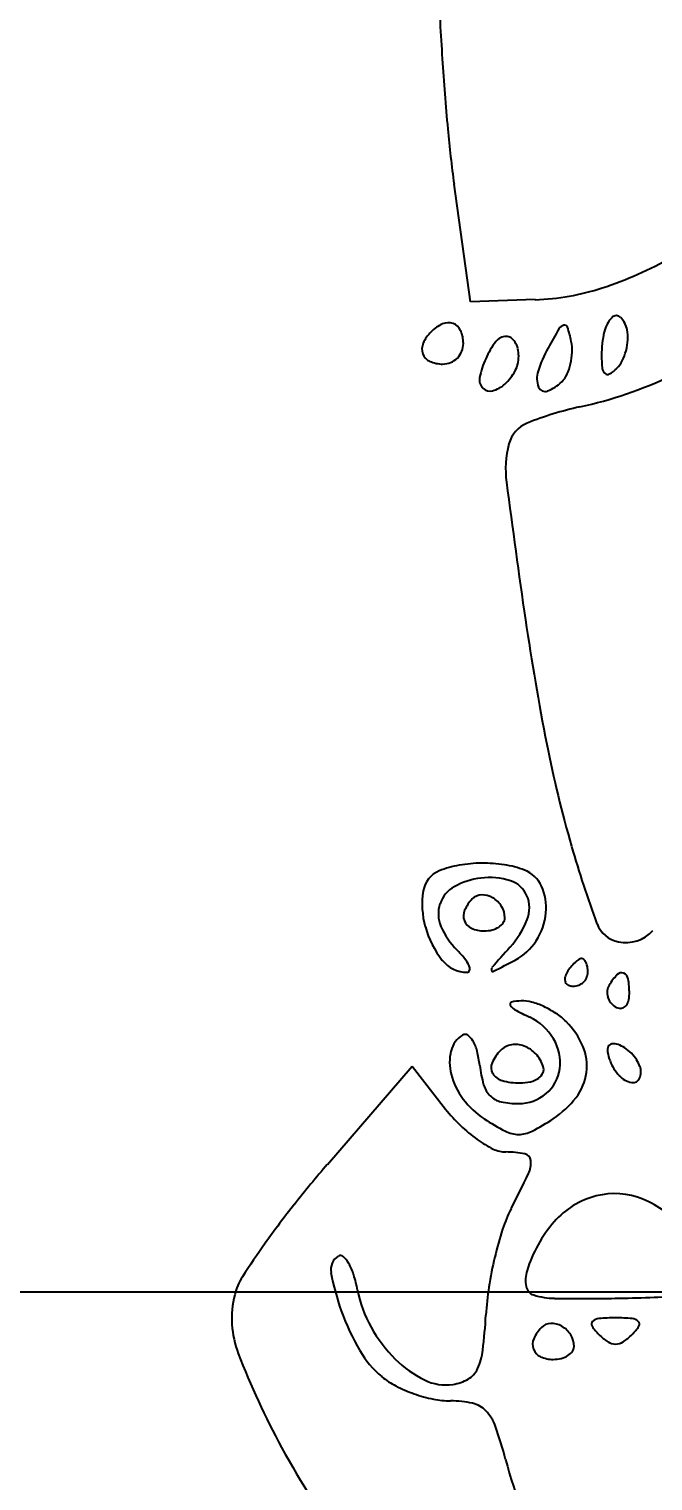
# Model space of a CAD drawing. Header units: millimetres. Extents: x 56222 to 3066687, y -650199 to -121287.
# Drawn here: x 140400.63 to 140401.193, y -185770.864 to -185769.552 of the extents above; entities that cross this region are included whole.
import ezdxf
from ezdxf import colors
from ezdxf.entities.mleader import LeaderData, LeaderLine
from ezdxf.math import Vec2, Vec3

# ---------------------------------------------------------------- set-up
doc = ezdxf.new("R2010")
doc.units = ezdxf.units.MM
doc.header["$MEASUREMENT"] = 0
doc.layers.add('$TD_AUDIT_GENERATED_(A0BDF17)', color=32, linetype='Continuous', lineweight=30)
doc.layers.add('Text', color=7, linetype='Continuous', lineweight=15)
doc.styles.add('style4', font='ARIALN.TTF')

msp = doc.modelspace()

# ---------------------------------------------------------------- linework, layer by layer
at = {"layer": '$TD_AUDIT_GENERATED_(A0BDF17)', "linetype": 'Continuous', "lineweight": 25, "ltscale": 2}
for p, q in [((140401.0284, -185769.7989), (140401.0137, -185769.6927)), ((140401.087, -185769.7969), (140401.0284, -185769.7989)), ((140400.8991, -185770.5783), (140400.9756, -185770.4895)), ((140400.9756, -185770.4895), (140401.006, -185770.5283))]:
    msp.add_line(p, q, dxfattribs=at)
for centre, radius, start, end in [((140403.781, -185769.3942), 2.7842, 182.4527, 183.8101), ((140403.664, -185769.402), 2.667, 183.8101, 185.1783), ((140402.0589, -185769.5474), 1.0553, 185.1783, 187.9126), ((140401.0396, -185769.4559), 0.3475, 288.0782, 299.4858), ((140401.0797, -185769.5787), 0.2184, 271.9217, 288.0782), ((140401.1752, -185769.8318), 0.0266, 135.1011, 167.7272), ((140401.1602, -185769.8168), 0.00545, 44.1523, 135.1011), ((140401.1482, -185769.8285), 0.0222, 11.4613, 44.1523), ((140401.0173, -185769.8504), 0.0346, 135.0021, 155.948), ((140401.0173, -185769.8504), 0.0346, 114.0563, 135.0022), ((140401.0085, -185769.8306), 0.0129, 70.3483, 114.0564), ((140401.0089, -185769.8294), 0.0116, 23.6789, 70.3483), ((140400.9931, -185769.8364), 0.0289, 0.0022, 23.6789), ((140401.6345, -185770.136), 0.612, 149.2802, 151.1411), ((140401.1148, -185769.8271), 0.00747, 105.9764, 149.2803), ((140401.1135, -185769.8226), 0.00276, 17.0336, 105.9763), ((140400.9781, -185769.8641), 0.1444, 11.7944, 17.0338), ((140401.0404, -185769.5054), 0.3981, 282.6165, 307.7449), ((140401.2461, -185769.8472), 0.0992, 167.7273, 180.0021), ((140401.1356, -185769.831), 0.035, 356.473, 11.4613), ((140400.9975, -185769.8416), 0.0129, 155.9478, 199.656), ((140401.0034, -185769.8364), 0.0186, 337.378, 0.0021), ((140401.1155, -185769.8835), 0.0805, 142.7887, 155.6144), ((140401.0608, -185769.8419), 0.0118, 90.0022, 142.7887), ((140401.0608, -185769.8374), 0.00723, 53.9584, 90.0021), ((140401.0569, -185769.8427), 0.0139, 31.7896, 53.9583), ((140401.0516, -185769.846), 0.0202, 13.7547, 31.7896), ((140401.2018, -185769.8975), 0.1179, 151.1411, 162.2677), ((140401.0788, -185769.8431), 0.0416, 358.112, 11.7945), ((140401.1209, -185769.8301), 0.0498, 344.9543, 356.4729), ((140400.9963, -185769.842), 0.0116, 199.656, 246.3254), ((140401.0033, -185769.8262), 0.0289, 246.3254, 270.0021), ((140401.0033, -185769.8365), 0.0186, 270.0022, 292.6263), ((140401.0032, -185769.8363), 0.0189, 292.6262, 315.0021), ((140401.0032, -185769.8363), 0.0189, 315.0021, 337.3781), ((140401.1146, -185769.8831), 0.0795, 155.6143, 168.5001), ((140401.0431, -185769.8481), 0.0289, 332.6118, 0.0021), ((140401.043, -185769.8481), 0.029, 0.0021, 13.7546), ((140401.0669, -185769.8427), 0.0534, 346.7729, 358.1121), ((140401.2602, -185769.8472), 0.1133, 180.0022, 185.9071), ((140401.1419, -185769.8402), 0.0265, 315.0021, 333.1964), ((140401.1231, -185769.8307), 0.0475, 333.1965, 344.9542), ((140401.0472, -185769.8693), 0.0107, 168.5001, 225.0022), ((140401.0321, -185769.8424), 0.0412, 311.6357, 332.6118), ((140401.1097, -185769.868), 0.0212, 162.2676, 201.877), ((140401.0938, -185769.8542), 0.0241, 315.0022, 334.9763), ((140401.0715, -185769.8438), 0.0487, 334.9762, 346.7729), ((140401.1548, -185769.8581), 0.00735, 185.9071, 229.3396), ((140401.1523, -185769.861), 0.00351, 229.3396, 301.5566), ((140401.1359, -185769.8343), 0.0349, 301.5566, 315.0022), ((140401.0461, -185769.8704), 0.00912, 225.0022, 285.0984), ((140401.0413, -185769.8528), 0.0274, 285.0984, 311.6356), ((140401.0958, -185769.8736), 0.00625, 201.877, 290.2164), ((140401.0857, -185769.846), 0.0356, 290.2164, 315.0022), ((140401.1968, -185770.2041), 0.318, 102.6166, 111.6211), ((140401.0898, -185769.9341), 0.0275, 111.6212, 165.6455), ((140401.1521, -185769.9501), 0.0919, 165.6455, 187.3904), ((140409.0725, -185768.9228), 8.0786, 187.39041, 188.28032), ((140403.3303, -185769.7584), 2.2759, 188.2802, 191.152), ((140402.1783, -185769.9855), 1.1017, 191.152, 196.0931), ((140402.0746, -185770.0155), 0.9938, 196.0931, 200.3344), ((140401.0089, -185770.3348), 0.0234, 111.9766, 171.093), ((140401.0337, -185770.3962), 0.0896, 99.9203, 111.9766), ((140401.0398, -185770.4309), 0.1248, 90.5158, 99.9203), ((140401.0398, -185770.4308), 0.1247, 81.1075, 90.5157), ((140401.0453, -185770.3957), 0.0892, 69.0085, 81.1075), ((140401.0672, -185770.3384), 0.0279, 24.5049, 69.0086), ((140401.0452, -185770.3834), 0.0642, 96.5839, 119.284), ((140401.0453, -185770.3846), 0.0655, 72.9717, 96.584), ((140401.0575, -185770.3448), 0.0238, 22.8543, 72.9717), ((140401.0623, -185770.3432), 0.0775, 171.093, 195.4042), ((140401.0275, -185770.3518), 0.028, 119.284, 161.4592), ((140401.0532, -185770.3616), 0.0327, 135.0022, 156.6813), ((140401.0389, -185770.3473), 0.0125, 91.7217, 135.0021), ((140401.039, -185770.3537), 0.0189, 59.9601, 91.7218), ((140401.037, -185770.3573), 0.023, 31.7451, 59.9599), ((140401.0535, -185770.3465), 0.0282, 337.9115, 22.8543), ((140401.0503, -185770.3461), 0.0464, 354.1356, 24.5049), ((140401.0281, -185770.352), 0.0287, 161.4592, 203.0026), ((140401.0348, -185770.3537), 0.0127, 156.6813, 200.4648), ((140401.0398, -185770.3555), 0.0197, 0.0021, 31.7452), ((140401.0382, -185770.3449), 0.0587, 327.6882, 354.1357), ((140401.0695, -185770.3412), 0.0849, 195.4042, 218.4052), ((140401.0636, -185770.337), 0.0672, 203.0026, 225.0021), ((140401.034, -185770.354), 0.0118, 200.4648, 246.3377), ((140401.0408, -185770.3385), 0.0288, 246.3377, 270.0021), ((140401.0429, -185770.3461), 0.0209, 283.9307, 302.1032), ((140401.0463, -185770.3516), 0.0144, 302.1031, 324.3522), ((140401.0518, -185770.3555), 0.00769, 324.3521, 0.0021), ((140400.9994, -185770.3246), 0.0866, 318.4101, 337.9115), ((140401.1671, -185770.3518), 0.0259, 200.3343, 258.9681), ((140401.0408, -185770.3375), 0.0298, 270.0021, 283.9307), ((140401.0458, -185770.3497), 0.0496, 297.6905, 327.6881), ((140401.1685, -185770.3442), 0.0337, 258.9681, 317.3756), ((140400.943, -185770.4576), 0.1034, 39.1825, 45.002), ((140403.799, -185772.8093), 3.6567, 138.4101, 138.7967), ((140401.0254, -185770.3761), 0.0286, 218.4053, 270.0021), ((140400.9993, -185770.4117), 0.0307, 24.8244, 39.1825), ((140401.0254, -185770.4025), 0.00228, 270.0022, 349.1066), ((140401.0211, -185770.4016), 0.00673, 349.1066, 24.8245), ((140401.0497, -185770.4022), 0.00244, 138.7965, 202.2118), ((140401.0487, -185770.4026), 0.00137, 202.2121, 297.1603), ((140399.9617, -185768.2839), 2.3826, 297.1602, 297.6905), ((140401.1291, -185770.413), 0.0157, 148.2847, 167.1706), ((140401.1579, -185770.4308), 0.0496, 141.5245, 148.2846), ((140401.1493, -185770.4239), 0.0385, 133.3604, 141.5246), ((140401.1431, -185770.4174), 0.0295, 124.555, 133.3603), ((140401.129, -185770.3969), 0.00464, 90.0021, 124.555), ((140401.129, -185770.3951), 0.00285, 42.3539, 90.0021), ((140401.1236, -185770.4), 0.0101, 23.7989, 42.3539), ((140401.1172, -185770.4028), 0.0171, 9.6604, 23.7988), ((140401.1227, -185770.4047), 0.0117, 336.0137, 0.0021), ((140401.106, -185770.4047), 0.0285, 0.0022, 9.6604), ((140401.1201, -185770.411), 0.00647, 167.1704, 203.7988), ((140401.119, -185770.4114), 0.00534, 203.7988, 245.1257), ((140401.1212, -185770.4067), 0.0105, 245.1257, 270.0021), ((140401.1212, -185770.4034), 0.0139, 270.0021, 291.3305), ((140401.1214, -185770.4039), 0.0133, 291.3306, 313.3603), ((140401.1219, -185770.4044), 0.0127, 313.3605, 336.0138), ((140401.1643, -185770.4229), 0.0125, 148.2847, 173.0254), ((140401.2049, -185770.448), 0.0602, 136.7259, 148.2846), ((140401.1648, -185770.4103), 0.00511, 66.6854, 136.7259), ((140401.1642, -185770.4118), 0.0068, 9.0307, 66.6853), ((140401.0861, -185770.4242), 0.0859, 0.0022, 9.0308), ((140401.0763, -185770.4818), 0.0513, 92.3111, 102.0682), ((140401.0755, -185770.4614), 0.0308, 74.5452, 92.3111), ((140401.1658, -185770.4231), 0.0139, 173.0254, 195.7963), ((140401.1668, -185770.4228), 0.015, 195.7962, 217.6165), ((140401.1617, -185770.4285), 0.0097, 312.4906, 344.5711), ((140401.1461, -185770.4242), 0.0259, 344.5712, 0.0021), ((140401.066, -185770.4335), 0.00183, 102.068, 207.8595), ((140401.0728, -185770.4299), 0.00955, 207.8597, 241.7604), ((140401.2332, -185770.1311), 0.3487, 241.7604, 244.2911), ((140401.0644, -185770.5015), 0.0725, 65.1726, 74.5451), ((140401.0613, -185770.5082), 0.0798, 56.1332, 65.1726), ((140401.0721, -185770.4921), 0.0605, 45.002, 56.1332), ((140401.1677, -185770.4221), 0.0161, 217.6165, 238.2846), ((140401.1642, -185770.4279), 0.00939, 238.2848, 269.2846), ((140401.1641, -185770.4312), 0.00602, 269.2845, 312.4906), ((140401.0601, -185770.4907), 0.0504, 30.8906, 64.2911), ((140401.0646, -185770.4996), 0.0711, 23.1982, 45.0022), ((140401.0334, -185770.4812), 0.0232, 121.7196, 166.4368), ((140401.0235, -185770.4652), 0.00439, 56.2441, 121.7197), ((140401.0177, -185770.4739), 0.0148, 29.7078, 56.2442), ((140400.997, -185770.4857), 0.0387, 14.3959, 29.7077), ((140401.0684, -185770.488), 0.018, 99.5592, 135.0022), ((140401.0691, -185770.4922), 0.0222, 69.2766, 99.5591), ((140401.0672, -185770.4865), 0.0422, 352.7206, 30.8906), ((140401.1567, -185770.4736), 0.00415, 96.2846, 153.9503), ((140401.1577, -185770.4824), 0.013, 71.5671, 96.2847), ((140401.154, -185770.4935), 0.0247, 55.8694, 71.5672), ((140401.0529, -185770.4859), 0.0433, 166.4369, 194.5327), ((140400.9426, -185770.4997), 0.0948, 6.5595, 14.3959), ((140401.0817, -185770.5014), 0.0369, 135.0022, 156.3117), ((140401.0672, -185770.4971), 0.0275, 42.5338, 69.2766), ((140401.0642, -185770.4998), 0.0316, 18.4371, 42.5338), ((140401.0886, -185770.4893), 0.045, 352.4676, 23.1982), ((140401.1604, -185770.4754), 0.0083, 153.9503, 190.6143), ((140401.1971, -185770.4685), 0.0456, 190.6144, 200.9958), ((140401.1452, -185770.5065), 0.0404, 45.0104, 55.8695), ((140401.1452, -185770.5065), 0.0404, 34.1502, 45.0104), ((140401.1582, -185770.4976), 0.0246, 18.437, 34.1502), ((140401.0733, -185770.4806), 0.0644, 194.5327, 216.884), ((140401.1457, -185770.4763), 0.1096, 186.5594, 195.8779), ((140401.0575, -185770.4908), 0.0105, 156.3116, 210.6667), ((140401.0608, -185770.4888), 0.0143, 210.6668, 255.0811), ((140401.0837, -185770.4913), 0.011, 305.1364, 337.6804), ((140401.0864, -185770.4924), 0.00817, 337.6805, 18.4371), ((140401.074, -185770.4873), 0.0354, 310.0894, 352.7206), ((140401.0859, -185770.489), 0.0477, 322.8152, 352.4676), ((140401.1927, -185770.4703), 0.0408, 200.9958, 222.9612), ((140401.1672, -185770.4946), 0.0152, 337.2652, 18.4371), ((140401.0624, -185770.5), 0.023, 195.8779, 225.5263), ((140401.073, -185770.4427), 0.062, 255.081, 270.0022), ((140401.073, -185770.4602), 0.0445, 270.0022, 282.6097), ((140401.0783, -185770.4836), 0.0205, 282.6096, 305.1363), ((140401.1778, -185770.4841), 0.0206, 222.9613, 259.633), ((140401.1753, -185770.498), 0.00639, 259.6329, 337.2652), ((140401.082, -185770.4741), 0.0753, 216.884, 236.7683), ((140401.0603, -185770.5021), 0.0201, 225.5264, 257.9601), ((140401.072, -185770.4474), 0.076, 257.9601, 270.0022), ((140401.072, -185770.485), 0.0384, 270.0022, 310.0893), ((140401.0577, -185770.4676), 0.083, 303.236, 322.8153), ((140401.1186, -185770.4401), 0.1431, 218.0495, 226.0695), ((140401.112, -185770.447), 0.1335, 226.0695, 234.5178), ((140401.1649, -185770.3476), 0.2265, 236.7683, 242.3918), ((140401.072, -185770.5252), 0.026, 242.3918, 270.0022), ((140401.072, -185770.5252), 0.026, 270.0021, 297.6124), ((140400.9791, -185770.3476), 0.2265, 297.6125, 303.2359), ((140401.0968, -185770.4683), 0.1074, 234.5177, 243.5971), ((140401.0604, -185770.5416), 0.0255, 243.5971, 270.0021), ((140401.0604, -185770.6543), 0.0872, 78.6659, 90.0021), ((140401.0762, -185770.5754), 0.00673, 5.2711, 78.6659), ((140401.0604, -185770.5769), 0.0226, 334.6181, 5.271), ((140401.7521, -185771.3124), 1.1254, 139.2844, 141.6694), ((140400.1464, -185770.1432), 1.0343, 332.6577, 334.6181), ((140401.5482, -185771.1512), 0.8655, 141.6694, 144.5735), ((140401.1611, -185770.6801), 0.0758, 104.5687, 138.7976), ((140401.1588, -185770.6714), 0.0667, 67.5512, 104.5687), ((140401.1495, -185770.6937), 0.0909, 38.1907, 67.5512), ((140401.171, -185770.6731), 0.1192, 152.6578, 162.2968), ((140401.3807, -185770.74), 0.3393, 162.2967, 166.7135), ((140401.1941, -185770.7091), 0.1197, 138.7975, 163.1093), ((140401.5074, -185771.1222), 0.8154, 144.5735, 147.1515), ((140400.9166, -185770.6734), 0.0144, 121.7196, 190.3106), ((140400.911, -185770.6643), 0.00368, 48.0383, 121.7196), ((140400.8972, -185770.6796), 0.0243, 29.6074, 48.0384), ((140401.4076, -185770.7463), 0.367, 166.7134, 171.0514), ((140400.8676, -185770.7091), 0.0538, 147.1515, 165.9128), ((140401.115, -185770.6373), 0.2161, 190.3106, 199.8346), ((140400.87, -185770.6951), 0.0556, 17.7388, 29.6072), ((140400.8027, -185770.7166), 0.1262, 11.3121, 17.7388), ((140401.1092, -185770.6833), 0.031, 163.1093, 189.952), ((140401.0416, -185770.6688), 0.1175, 191.312, 208.7485), ((140401.2982, -185770.7291), 0.2562, 171.0513, 176.73), ((140401.0884, -185770.6869), 0.00987, 189.9519, 252.5946), ((140400.9014, -185770.7176), 0.0886, 165.9128, 200.9807), ((140401.105, -185770.6342), 0.0651, 252.5947, 269.4933), ((140401.1289, -185767.9341), 2.7654, 269.4933, 270.6303), ((140401.1462, -185769.5128), 1.1865, 270.6303, 273.6372), ((140401.1248, -185770.6338), 0.2265, 199.8346, 209.8637), ((140400.5372, -185770.6856), 0.506, 353.1299, 356.7299), ((140401.1451, -185770.7264), 0.00888, 94.1747, 135.0021), ((140401.1595, -185770.9229), 0.2059, 90.0021, 94.1747), ((140401.1595, -185770.9229), 0.2059, 85.8296, 90.0021), ((140401.1738, -185770.7264), 0.00888, 45.0022, 85.8296), ((140401.0491, -185770.6647), 0.126, 208.7485, 225.2915), ((140401.1156, -185770.7488), 0.0327, 135.0022, 156.6813), ((140401.1013, -185770.7345), 0.0125, 91.7217, 135.0021), ((140401.1015, -185770.7409), 0.0189, 59.9601, 91.7218), ((140401.0995, -185770.7445), 0.023, 31.7451, 59.9599), ((140401.1023, -185770.7428), 0.0197, 0.0021, 31.7452), ((140401.1413, -185770.7226), 0.0035, 135.0021, 213.1724), ((140401.1775, -185770.699), 0.0468, 213.1724, 225.0021), ((140401.1821, -185770.6944), 0.0532, 225.0022, 236.3674), ((140401.1368, -185770.6944), 0.0532, 303.6368, 315.0021), ((140401.1414, -185770.699), 0.0468, 315.0021, 326.8319), ((140401.1776, -185770.7226), 0.0035, 326.8319, 45.0022), ((140400.9858, -185770.7397), 0.0542, 334.5323, 353.13), ((140401.0973, -185770.7409), 0.0127, 156.6813, 200.4648), ((140401.0965, -185770.7412), 0.0118, 200.4648, 246.3377), ((140401.1143, -185770.7428), 0.00769, 324.3521, 0.0021), ((140401.1595, -185770.7284), 0.0123, 236.3674, 270.0022), ((140401.1595, -185770.7284), 0.0123, 270.0021, 303.6368), ((140401.471, -185770.4991), 0.6987, 200.9807, 208.6436), ((140401.003, -185770.7037), 0.086, 209.8636, 230.524), ((140401.0316, -185770.6824), 0.1011, 225.2916, 243.7822), ((140401.1032, -185770.7257), 0.0288, 246.3377, 270.0021), ((140401.1032, -185770.7247), 0.0298, 270.0021, 283.9307), ((140401.1054, -185770.7334), 0.0209, 283.9307, 302.1032), ((140401.1088, -185770.7388), 0.0144, 302.1031, 324.3522), ((140400.9933, -185770.7155), 0.0708, 230.524, 242.9007), ((140401.0072, -185770.7402), 0.0373, 278.3615, 300.8128), ((140401.0152, -185770.7537), 0.0217, 300.8129, 334.5324), ((140401.0216, -185770.6602), 0.1329, 242.9006, 250.6232), ((140401.0221, -185770.6588), 0.1344, 250.6233, 258.317), ((140401.0062, -185770.7339), 0.0437, 243.7822, 278.3615), ((140401.0105, -185770.7151), 0.0769, 258.3171, 270.0021), ((140401.0105, -185770.8848), 0.0928, 77.6147, 90.0021), ((140401.0253, -185770.817), 0.0234, 43.1292, 77.6147), ((140401.0131, -185770.8285), 0.0402, 19.2139, 43.1293), ((140400.6603, -185770.9514), 0.4138, 14.8939, 19.2139), ((140401.5869, -185770.4358), 0.8308, 208.6436, 216.2316), ((140401.5126, -185770.7247), 0.4682, 194.8938, 207.1242)]:
    msp.add_arc(centre, radius, start, end, dxfattribs=at)

# ---------------------------------------------------------------- leaders
at = {"layer": 'Text', "color": 1, "lineweight": 0, "ltscale": 20}
ml = msp.add_multileader_mtext('Standard', dxfattribs=at)
ml.set_content('See through', color=1, style='style4')
ml.set_leader_properties()
ml.build(insert=Vec2(0, 0))
ml.multileader.update_dxf_attribs({"dogleg_length": 2.0246, "arrow_head_size": 2})
ctx = ml.context
ctx.base_point, ctx.char_height, ctx.arrow_head_size, ctx.landing_gap_size, ctx.plane_origin = Vec3(140408.8981, -185770.6936), 3, 2, 0.4, Vec3(140341.8626, -185770.6936)
notes = []
notes.append((ctx, [(0, (1, 1, 0), (140406.8735, -185770.6936), (1, 0), 2.0246, [(0, [(140394.8306, -185770.6936)], 0, [])])]))
ctx.mtext.insert = Vec3(140409.2981, -185768.7526)
for ctx, leaders in notes:
    for number, flags, end, landing, length, lines in leaders:
        leader = LeaderData()
        leader.index, (leader.has_last_leader_line, leader.has_dogleg_vector, leader.attachment_direction) = number, flags
        leader.last_leader_point, leader.dogleg_vector, leader.dogleg_length = Vec3(end), Vec3(landing), length
        for number, points, colour, breaks in lines:
            line = LeaderLine()
            line.index, line.vertices, line.color, line.breaks = number, Vec3.list(points), colors.encode_raw_color(colour), breaks
            leader.lines.append(line)
        ctx.leaders.append(leader)

doc.saveas('drawing.dxf')
